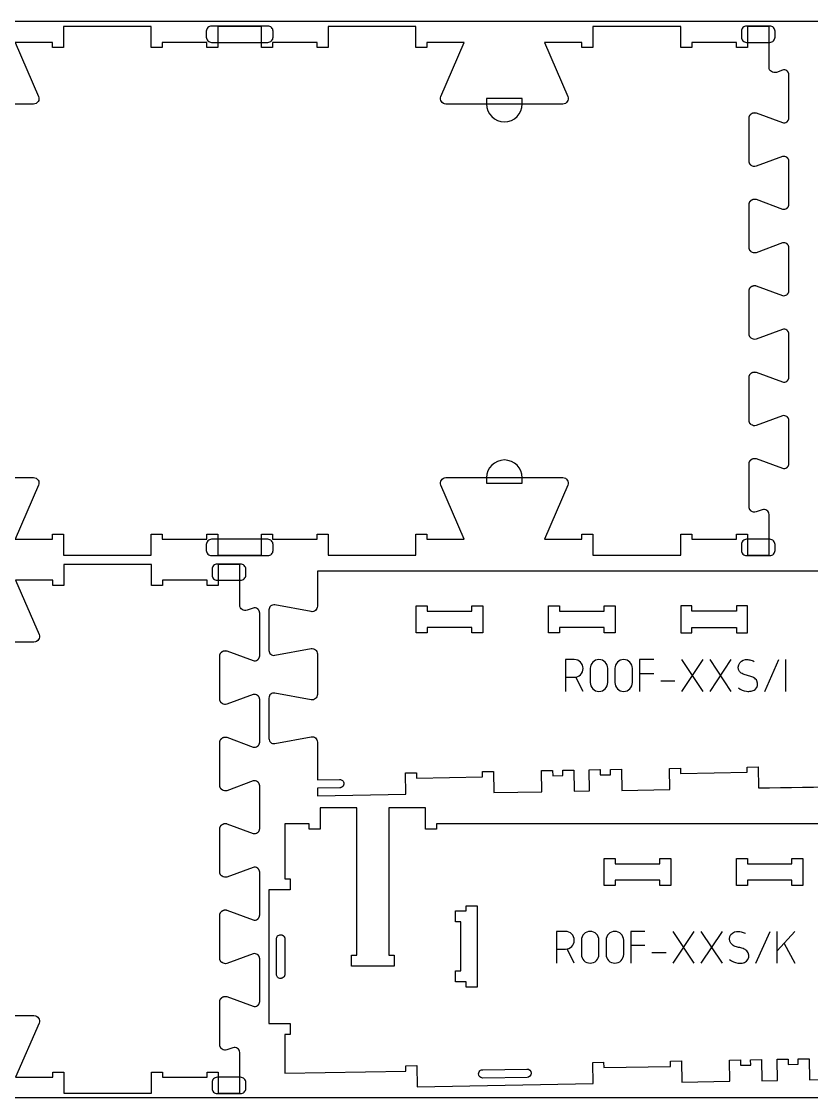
# Model space of a CAD drawing. Extents: x 0 to 12757, y 0 to 30003.
# Drawn here: x 1601 to 2496, y 10676 to 11896 of the extents above; entities that cross this region are included whole.
import ezdxf

# ---------------------------------------------------------------- set-up
doc = ezdxf.new("R2010")
doc.units = 0
for name, color, linetype in [('0_SHEET_SPRUCEPLY_2440X122', 1, 'CONTINUOUS'), ('1_ANYTOOL_1MMDEEP_LABELS_S', 2, 'CONTINUOUS'), ('3_ANYTOOL_CUTTHROUGH_INSID', 4, 'CONTINUOUS'), ('4_ANYTOOL_CUTTHROUGH_OUTSI', 5, 'CONTINUOUS'), ('5_ANYTOOL_HALF_MILL_9MM_IN', 70, 'CONTINUOUS')]:
    doc.layers.add(name, color=color, linetype=linetype)

msp = doc.modelspace()

# ---------------------------------------------------------------- linework, layer by layer
at = {"layer": '0_SHEET_SPRUCEPLY_2440X122'}
msp.add_lwpolyline([(371.7, 11895.6), (371.7, 10675.6), (2811.7, 10675.6), (2811.7, 11895.6)], close=True, dxfattribs=at)
at = {"layer": '1_ANYTOOL_1MMDEEP_LABELS_S', "color": 2}
for points in [[(2217.4, 11152.1), (2227.4, 11152.1, 1), (2227.4, 11172.1), (2217.4, 11172.1), (2217.4, 11136.1)], [(2413.4, 11140.1, 0.136555), (2422.7, 11136.2, 0.071716), (2427.8, 11136.3, 0.133522), (2432.5, 11138.4, 0.344001), (2434.5, 11147.9, 0.153745), (2431, 11151.6, 0.071568), (2426.3, 11153.4, -0.00912), (2421.2, 11154.7, -0.090615), (2416.6, 11156.9, -0.340346), (2413.8, 11166.2, -0.284273), (2421.5, 11172.1, -0.092596), (2426.5, 11171.7, -0.017533), (2431.4, 11170.1)], [(2207.4, 10843.9), (2217.4, 10843.9, 1), (2217.4, 10863.9), (2207.4, 10863.9), (2207.4, 10827.9)], [(2403.4, 10831.9, 0.136555), (2412.7, 10828, 0.071716), (2417.8, 10828.1, 0.133522), (2422.5, 10830.2, 0.344001), (2424.5, 10839.6, 0.153745), (2421, 10843.3, 0.071568), (2416.3, 10845.2, -0.00912), (2411.2, 10846.5, -0.090615), (2406.6, 10848.6, -0.340346), (2403.8, 10858, -0.284273), (2411.5, 10863.9, -0.092596), (2416.5, 10863.4, -0.017533), (2421.4, 10861.9)]]:
    msp.add_lwpolyline(points, format="xyb", dxfattribs=at)
for points in [[(2245.4, 11146.1, 1), (2265.4, 11146.1), (2265.4, 11162.1, 1), (2245.4, 11162.1)], [(2273.4, 11146.1, 1), (2293.4, 11146.1), (2293.4, 11162.1, 1), (2273.4, 11162.1)], [(2235.4, 10837.9, 1), (2255.4, 10837.9), (2255.4, 10853.9, 1), (2235.4, 10853.9)], [(2263.4, 10837.9, 1), (2283.4, 10837.9), (2283.4, 10853.9, 1), (2263.4, 10853.9)]]:
    msp.add_lwpolyline(points, format="xyb", close=True, dxfattribs=at)
for points in [[(2317.4, 11172.1), (2301.4, 11172.1), (2301.4, 11136.1)], [(2349.4, 11136.1), (2373.4, 11172.1)], [(2373.4, 11136.1), (2349.4, 11172.1)], [(2381.4, 11136.1), (2405.4, 11172.1)], [(2405.4, 11136.1), (2381.4, 11172.1)], [(2443.4, 11136.1), (2459.4, 11172.1)], [(2467.4, 11136.1), (2467.4, 11172.1)], [(2237.4, 11136.1), (2229.3, 11152.3)], [(2317.4, 11156.1), (2301.4, 11156.1)], [(2325.4, 11148.1), (2341.4, 11148.1)], [(2307.4, 10863.9), (2291.4, 10863.9), (2291.4, 10827.9)], [(2339.4, 10827.9), (2363.4, 10863.9)], [(2363.4, 10827.9), (2339.4, 10863.9)], [(2371.4, 10827.9), (2395.4, 10863.9)], [(2395.4, 10827.9), (2371.4, 10863.9)], [(2433.4, 10827.9), (2449.4, 10863.9)], [(2477.4, 10863.9), (2457.4, 10841.9)], [(2457.4, 10827.9), (2457.4, 10863.9)], [(2307.4, 10847.9), (2291.4, 10847.9)], [(2465.2, 10850.4), (2477.4, 10827.9)], [(2227.4, 10827.9), (2219.3, 10844)], [(2315.4, 10839.9), (2331.4, 10839.9)]]:
    msp.add_lwpolyline(points, dxfattribs=at)
at = {"layer": '3_ANYTOOL_CUTTHROUGH_INSID', "color": 4}
for points in [[(2085.9, 11208.4), (2060.7, 11208.4), (2060.7, 11202.4), (2048.2, 11202.4), (2048.2, 11232.9), (2060.7, 11232.9), (2060.7, 11226.9), (2111.2, 11226.9), (2111.2, 11232.9), (2123.7, 11232.9), (2123.7, 11202.4), (2111.2, 11202.4), (2111.2, 11208.4)], [(2210.7, 11208.4), (2210.7, 11202.4), (2198.2, 11202.4), (2198.2, 11232.9), (2210.7, 11232.9), (2210.7, 11226.9), (2261.2, 11226.9), (2261.2, 11232.9), (2273.7, 11232.9), (2273.7, 11202.4), (2261.2, 11202.4), (2261.2, 11208.4)], [(2411.2, 11208.4), (2411.2, 11202.4), (2423.7, 11202.4), (2423.7, 11232.9), (2411.2, 11232.9), (2411.2, 11226.9), (2360.7, 11226.9), (2360.7, 11232.9), (2348.2, 11232.9), (2348.2, 11202.4), (2360.7, 11202.4), (2360.7, 11208.4)], [(2324.2, 10940.5), (2324.2, 10946.5), (2336.7, 10946.5), (2336.7, 10916), (2324.2, 10916), (2324.2, 10922), (2273.7, 10922), (2273.7, 10916), (2261.2, 10916), (2261.2, 10946.5), (2273.7, 10946.5), (2273.7, 10940.5)], [(2423.7, 10922), (2423.7, 10916), (2411.2, 10916), (2411.2, 10946.5), (2423.7, 10946.5), (2423.7, 10940.5), (2474.2, 10940.5), (2474.2, 10946.5), (2486.7, 10946.5), (2486.7, 10916), (2474.2, 10916), (2474.2, 10922)], [(2104.7, 10800.6), (2104.7, 10806.6), (2092.7, 10806.6), (2092.7, 10819.1), (2098.7, 10819.1), (2098.7, 10874.6), (2092.7, 10874.6), (2092.7, 10887.1), (2104.7, 10887.1), (2104.7, 10893.1), (2117.2, 10893.1), (2117.2, 10800.6)]]:
    msp.add_lwpolyline(points, close=True, dxfattribs=at)
for points in [[(1889.7, 10815.4), (1889.7, 10855.4, -0.414214), (1894.4, 10860.1), (1894.5, 10860.1), (1894.6, 10860.1), (1894.8, 10860.1), (1894.9, 10860.1), (1895, 10860.1), (1895.1, 10860.1), (1895.2, 10860.1), (1895.3, 10860.1), (1895.4, 10860), (1895.5, 10860), (1895.6, 10860), (1895.7, 10860), (1895.9, 10859.9), (1896, 10859.9), (1896.1, 10859.9), (1896.2, 10859.8), (1896.3, 10859.8), (1896.4, 10859.7), (1896.5, 10859.7), (1896.6, 10859.6), (1896.7, 10859.6), (1896.8, 10859.5), (1896.9, 10859.4), (1897, 10859.4), (1897.1, 10859.3), (1897.2, 10859.2), (1897.3, 10859.2), (1897.4, 10859.1), (1897.5, 10859), (1897.6, 10858.9), (1897.7, 10858.8), (1897.8, 10858.8), (1897.9, 10858.7), (1898, 10858.6), (1898, 10858.5), (1898.1, 10858.4), (1898.2, 10858.3), (1898.3, 10858.2), (1898.3, 10858.1), (1898.4, 10858), (1898.5, 10857.9), (1898.5, 10857.8), (1898.6, 10857.7), (1898.7, 10857.6), (1898.7, 10857.5), (1898.8, 10857.4), (1898.8, 10857.3), (1898.8, 10857.1), (1898.9, 10857), (1898.9, 10856.9), (1899, 10856.8), (1899, 10856.7), (1899, 10856.6), (1899.1, 10856.5), (1899.1, 10856.4), (1899.1, 10856.3), (1899.1, 10856.1), (1899.1, 10856), (1899.2, 10855.9), (1899.2, 10855.8), (1899.2, 10855.7), (1899.2, 10855.6), (1899.2, 10855.5), (1899.2, 10855.4), (1899.2, 10815.4), (1899.2, 10815.3), (1899.2, 10815.2), (1899.2, 10815.1), (1899.2, 10815), (1899.2, 10814.9), (1899.1, 10814.7), (1899.1, 10814.6), (1899.1, 10814.5), (1899.1, 10814.4), (1899.1, 10814.3), (1899, 10814.2), (1899, 10814.1), (1899, 10814), (1898.9, 10813.9), (1898.9, 10813.8), (1898.9, 10813.6), (1898.8, 10813.5), (1898.8, 10813.4), (1898.7, 10813.3), (1898.7, 10813.2), (1898.6, 10813.1), (1898.5, 10813), (1898.5, 10812.9), (1898.4, 10812.8), (1898.3, 10812.7), (1898.3, 10812.6), (1898.2, 10812.5), (1898.1, 10812.4), (1898, 10812.3), (1898, 10812.2), (1897.9, 10812.1), (1897.8, 10812), (1897.7, 10811.9), (1897.6, 10811.9), (1897.5, 10811.8), (1897.4, 10811.7), (1897.3, 10811.6), (1897.2, 10811.6), (1897.1, 10811.5), (1897, 10811.4), (1896.9, 10811.4), (1896.8, 10811.3), (1896.7, 10811.2), (1896.6, 10811.2), (1896.5, 10811.1), (1896.4, 10811.1), (1896.3, 10811), (1896.2, 10811), (1896.1, 10810.9), (1896, 10810.9), (1895.9, 10810.9), (1895.7, 10810.8), (1895.6, 10810.8), (1895.5, 10810.8), (1895.4, 10810.7), (1895.3, 10810.7), (1895.2, 10810.7), (1895.1, 10810.7), (1895, 10810.7), (1894.9, 10810.7), (1894.8, 10810.7), (1894.6, 10810.6), (1894.5, 10810.6), (1894.4, 10810.6, -0.414214)], [(2173.6, 10707.9, -1), (2173.8, 10698.4), (2123.8, 10697.6, -1), (2123.6, 10707.1)]]:
    msp.add_lwpolyline(points, format="xyb", close=True, dxfattribs=at)
at = {"layer": '4_ANYTOOL_CUTTHROUGH_OUTSI', "color": 5}
for points in [[(1481.8, 11378.5), (1614.2, 11378.5, -0.539734), (1620, 11369.8), (1593.4, 11308.5), (1635.8, 11308.5), (1635.8, 11314.5), (1648.3, 11314.5), (1648.3, 11290.5), (1698.3, 11290.5), (1747.8, 11290.5), (1747.8, 11314.5), (1760.3, 11314.5), (1760.3, 11308.5), (1810.8, 11308.5), (1810.8, 11314.5), (1823.3, 11314.5), (1823.3, 11290.5), (1872.8, 11290.5), (1872.8, 11314.5), (1885.3, 11314.5), (1885.3, 11308.5), (1935.8, 11308.5), (1935.8, 11314.5), (1948.3, 11314.5), (1948.3, 11290.5), (1998.4, 11290.5), (2047.9, 11290.5), (2047.9, 11314.5), (2060.4, 11314.5), (2060.4, 11308.5), (2102.7, 11308.5), (2076.2, 11369.8), (2076.2, 11369.8, -0.539734), (2081.9, 11378.5), (2214.3, 11378.5, -0.539734), (2220, 11369.8), (2193.5, 11308.5), (2235.9, 11308.5), (2235.9, 11314.5), (2248.4, 11314.5), (2248.4, 11290.5), (2298.4, 11290.5), (2348.2, 11290.5), (2348.2, 11314.5), (2360.7, 11314.5), (2360.7, 11308.5), (2411.2, 11308.5), (2411.2, 11314.5), (2423.7, 11314.5), (2423.7, 11290.5), (2448.2, 11290.5), (2448.2, 11336.6), (2448.2, 11336.6, 0.522087), (2440.4, 11342), (2433.6, 11339.5), (2433.6, 11339.5), (2433.6, 11339.5, -0.237079), (2428.1, 11340.5), (2427.9, 11340.6), (2427.8, 11340.7), (2427.7, 11340.8), (2427.5, 11340.9), (2427.4, 11341.1), (2427.3, 11341.2), (2427.1, 11341.3), (2427, 11341.5), (2426.9, 11341.6), (2426.8, 11341.7), (2426.7, 11341.9), (2426.6, 11342), (2426.5, 11342.2), (2426.4, 11342.4), (2426.3, 11342.5), (2426.2, 11342.7), (2426.1, 11342.9), (2426.1, 11343), (2426, 11343.2), (2425.9, 11343.4), (2425.9, 11343.5), (2425.8, 11343.7), (2425.8, 11343.9), (2425.7, 11344.1), (2425.7, 11344.3), (2425.6, 11344.4), (2425.6, 11344.6), (2425.6, 11344.8), (2425.6, 11345), (2425.6, 11345.1), (2425.5, 11345.3), (2425.5, 11345.5), (2425.5, 11394), (2425.5, 11394.2), (2425.6, 11394.4), (2425.6, 11394.5), (2425.6, 11394.7), (2425.6, 11394.9), (2425.6, 11395.1), (2425.7, 11395.2), (2425.7, 11395.4), (2425.8, 11395.6), (2425.8, 11395.8), (2425.9, 11396), (2425.9, 11396.1), (2426, 11396.3), (2426.1, 11396.5), (2426.1, 11396.6), (2426.2, 11396.8), (2426.3, 11397), (2426.4, 11397.1), (2426.5, 11397.3), (2426.6, 11397.4), (2426.7, 11397.6), (2426.8, 11397.7), (2426.9, 11397.9), (2427, 11398), (2427.1, 11398.2), (2427.3, 11398.3), (2427.4, 11398.4), (2427.5, 11398.6), (2427.7, 11398.7), (2427.8, 11398.8), (2427.9, 11398.9), (2428.1, 11399), (2428.2, 11399.1), (2428.4, 11399.2), (2428.5, 11399.3), (2428.7, 11399.4), (2428.8, 11399.5), (2429, 11399.6), (2429.1, 11399.7), (2429.3, 11399.7), (2429.5, 11399.8), (2429.6, 11399.9), (2429.8, 11399.9), (2430, 11400), (2430.2, 11400), (2430.4, 11400.1), (2430.5, 11400.1), (2430.7, 11400.2), (2430.9, 11400.2), (2431.1, 11400.2), (2431.3, 11400.2), (2431.5, 11400.2), (2431.6, 11400.2), (2431.8, 11400.3), (2432, 11400.2), (2432.2, 11400.2), (2432.4, 11400.2), (2432.5, 11400.2), (2432.7, 11400.2), (2432.9, 11400.2), (2433.1, 11400.1), (2433.3, 11400.1), (2433.4, 11400), (2433.6, 11400), (2433.6, 11400), (2433.6, 11400), (2463.4, 11389), (2463.4, 11389, 0.236725), (2468.5, 11389.9), (2468.6, 11390), (2468.7, 11390.1), (2468.8, 11390.2), (2469, 11390.3), (2469.1, 11390.4), (2469.2, 11390.5), (2469.3, 11390.7), (2469.4, 11390.8), (2469.5, 11390.9), (2469.6, 11391), (2469.7, 11391.2), (2469.8, 11391.3), (2469.9, 11391.5), (2470, 11391.6), (2470.1, 11391.8), (2470.2, 11391.9), (2470.2, 11392.1), (2470.3, 11392.2), (2470.4, 11392.4), (2470.4, 11392.5), (2470.5, 11392.7), (2470.5, 11392.9), (2470.6, 11393), (2470.6, 11393.2), (2470.7, 11393.4), (2470.7, 11393.5), (2470.7, 11393.7), (2470.7, 11393.8), (2470.8, 11394), (2470.8, 11394.2), (2470.8, 11394.3), (2470.8, 11394.5), (2470.8, 11443), (2470.8, 11443.2), (2470.8, 11443.3), (2470.8, 11443.5), (2470.7, 11443.7), (2470.7, 11443.8), (2470.7, 11444), (2470.7, 11444.1), (2470.6, 11444.3), (2470.6, 11444.5), (2470.5, 11444.6), (2470.5, 11444.8), (2470.4, 11445), (2470.4, 11445.1), (2470.3, 11445.3), (2470.2, 11445.4), (2470.2, 11445.6), (2470.1, 11445.7), (2470, 11445.9), (2469.9, 11446), (2469.8, 11446.2), (2469.7, 11446.3), (2469.6, 11446.4), (2469.5, 11446.6), (2469.4, 11446.7), (2469.3, 11446.8), (2469.2, 11447), (2469.1, 11447.1), (2469, 11447.2), (2468.8, 11447.3), (2468.7, 11447.4), (2468.6, 11447.5), (2468.5, 11447.6, 0.236725), (2463.4, 11448.5), (2433.6, 11437.5), (2433.6, 11437.5), (2433.6, 11437.5, -0.237079), (2428.1, 11438.5), (2427.9, 11438.6), (2427.8, 11438.7), (2427.7, 11438.8), (2427.5, 11438.9), (2427.4, 11439.1), (2427.3, 11439.2), (2427.1, 11439.3), (2427, 11439.5), (2426.9, 11439.6), (2426.8, 11439.7), (2426.7, 11439.9), (2426.6, 11440), (2426.5, 11440.2), (2426.4, 11440.4), (2426.3, 11440.5), (2426.2, 11440.7), (2426.1, 11440.9), (2426.1, 11441), (2426, 11441.2), (2425.9, 11441.4), (2425.9, 11441.5), (2425.8, 11441.7), (2425.8, 11441.9), (2425.7, 11442.1), (2425.7, 11442.3), (2425.6, 11442.4), (2425.6, 11442.6), (2425.6, 11442.8), (2425.6, 11443), (2425.6, 11443.1), (2425.5, 11443.3), (2425.5, 11443.5), (2425.5, 11492), (2425.5, 11492.2), (2425.6, 11492.4), (2425.6, 11492.5), (2425.6, 11492.7), (2425.6, 11492.9), (2425.6, 11493.1), (2425.7, 11493.2), (2425.7, 11493.4), (2425.8, 11493.6), (2425.8, 11493.8), (2425.9, 11494), (2425.9, 11494.1), (2426, 11494.3), (2426.1, 11494.5), (2426.1, 11494.6), (2426.2, 11494.8), (2426.3, 11495), (2426.4, 11495.1), (2426.5, 11495.3), (2426.6, 11495.4), (2426.7, 11495.6), (2426.8, 11495.7), (2426.9, 11495.9), (2427, 11496), (2427.1, 11496.2), (2427.3, 11496.3), (2427.4, 11496.4), (2427.5, 11496.6), (2427.7, 11496.7), (2427.8, 11496.8), (2427.9, 11496.9), (2428.1, 11497), (2428.2, 11497.1), (2428.4, 11497.2), (2428.5, 11497.3), (2428.7, 11497.4), (2428.8, 11497.5), (2429, 11497.6), (2429.1, 11497.7), (2429.3, 11497.7), (2429.5, 11497.8), (2429.6, 11497.9), (2429.8, 11497.9), (2430, 11498), (2430.2, 11498), (2430.4, 11498.1), (2430.5, 11498.1), (2430.7, 11498.2), (2430.9, 11498.2), (2431.1, 11498.2), (2431.3, 11498.2), (2431.5, 11498.2), (2431.6, 11498.2), (2431.8, 11498.3), (2432, 11498.2), (2432.2, 11498.2), (2432.4, 11498.2), (2432.5, 11498.2), (2432.7, 11498.2), (2432.9, 11498.2), (2433.1, 11498.1), (2433.3, 11498.1), (2433.4, 11498), (2433.6, 11498), (2433.6, 11498), (2463.4, 11487), (2463.4, 11487, 0.236725), (2468.5, 11487.9), (2468.6, 11488), (2468.7, 11488.1), (2468.8, 11488.2), (2469, 11488.3), (2469.1, 11488.4), (2469.2, 11488.5), (2469.3, 11488.7), (2469.4, 11488.8), (2469.5, 11488.9), (2469.6, 11489), (2469.7, 11489.2), (2469.8, 11489.3), (2469.9, 11489.5), (2470, 11489.6), (2470.1, 11489.8), (2470.2, 11489.9), (2470.2, 11490.1), (2470.3, 11490.2), (2470.4, 11490.4), (2470.4, 11490.5), (2470.5, 11490.7), (2470.5, 11490.9), (2470.6, 11491), (2470.6, 11491.2), (2470.7, 11491.4), (2470.7, 11491.5), (2470.7, 11491.7), (2470.7, 11491.8), (2470.8, 11492), (2470.8, 11492.2), (2470.8, 11492.3), (2470.8, 11492.5), (2470.8, 11541), (2470.8, 11541.2), (2470.8, 11541.3), (2470.8, 11541.5), (2470.7, 11541.7), (2470.7, 11541.8), (2470.7, 11542), (2470.7, 11542.1), (2470.6, 11542.3), (2470.6, 11542.5), (2470.5, 11542.6), (2470.5, 11542.8), (2470.4, 11543), (2470.4, 11543.1), (2470.3, 11543.3), (2470.2, 11543.4), (2470.2, 11543.6), (2470.1, 11543.7), (2470, 11543.9), (2469.9, 11544), (2469.8, 11544.2), (2469.7, 11544.3), (2469.6, 11544.4), (2469.5, 11544.6), (2469.4, 11544.7), (2469.3, 11544.8), (2469.2, 11545), (2469.1, 11545.1), (2469, 11545.2), (2468.8, 11545.3), (2468.7, 11545.4), (2468.6, 11545.5), (2468.5, 11545.6, 0.236725), (2463.4, 11546.5), (2433.6, 11535.5), (2433.6, 11535.5), (2433.6, 11535.5, -0.237079), (2428.1, 11536.5), (2427.9, 11536.6), (2427.8, 11536.7), (2427.7, 11536.8), (2427.5, 11536.9), (2427.4, 11537.1), (2427.3, 11537.2), (2427.1, 11537.3), (2427, 11537.5), (2426.9, 11537.6), (2426.8, 11537.7), (2426.7, 11537.9), (2426.6, 11538), (2426.5, 11538.2), (2426.4, 11538.4), (2426.3, 11538.5), (2426.2, 11538.7), (2426.1, 11538.9), (2426.1, 11539), (2426, 11539.2), (2425.9, 11539.4), (2425.9, 11539.5), (2425.8, 11539.7), (2425.8, 11539.9), (2425.7, 11540.1), (2425.7, 11540.3), (2425.6, 11540.4), (2425.6, 11540.6), (2425.6, 11540.8), (2425.6, 11541), (2425.6, 11541.1), (2425.5, 11541.3), (2425.5, 11541.5), (2425.5, 11590), (2425.5, 11590.2), (2425.6, 11590.4), (2425.6, 11590.5), (2425.6, 11590.7), (2425.6, 11590.9), (2425.6, 11591.1), (2425.7, 11591.2), (2425.7, 11591.4), (2425.8, 11591.6), (2425.8, 11591.8), (2425.9, 11592), (2425.9, 11592.1), (2426, 11592.3), (2426.1, 11592.5), (2426.1, 11592.6), (2426.2, 11592.8), (2426.3, 11593), (2426.4, 11593.1), (2426.5, 11593.3), (2426.6, 11593.4), (2426.7, 11593.6), (2426.8, 11593.7), (2426.9, 11593.9), (2427, 11594), (2427.1, 11594.2), (2427.3, 11594.3), (2427.4, 11594.4), (2427.5, 11594.6), (2427.7, 11594.7), (2427.8, 11594.8), (2427.9, 11594.9), (2428.1, 11595), (2428.2, 11595.1), (2428.4, 11595.2), (2428.5, 11595.3), (2428.7, 11595.4), (2428.8, 11595.5), (2429, 11595.6), (2429.1, 11595.7), (2429.3, 11595.7), (2429.5, 11595.8), (2429.6, 11595.9), (2429.8, 11595.9), (2430, 11596), (2430.2, 11596), (2430.4, 11596.1), (2430.5, 11596.1), (2430.7, 11596.2), (2430.9, 11596.2), (2431.1, 11596.2), (2431.3, 11596.2), (2431.5, 11596.2), (2431.6, 11596.2), (2431.8, 11596.3), (2432, 11596.2), (2432.2, 11596.2), (2432.4, 11596.2), (2432.5, 11596.2), (2432.7, 11596.2), (2432.9, 11596.2), (2433.1, 11596.1), (2433.3, 11596.1), (2433.4, 11596), (2433.6, 11596), (2433.6, 11596), (2463.4, 11585), (2463.4, 11585, 0.236725), (2468.5, 11585.9), (2468.6, 11586), (2468.7, 11586.1), (2468.8, 11586.2), (2469, 11586.3), (2469.1, 11586.4), (2469.2, 11586.5), (2469.3, 11586.7), (2469.4, 11586.8), (2469.5, 11586.9), (2469.6, 11587), (2469.7, 11587.2), (2469.8, 11587.3), (2469.9, 11587.5), (2470, 11587.6), (2470.1, 11587.8), (2470.2, 11587.9), (2470.2, 11588.1), (2470.3, 11588.2), (2470.4, 11588.4), (2470.4, 11588.5), (2470.5, 11588.7), (2470.5, 11588.9), (2470.6, 11589), (2470.6, 11589.2), (2470.7, 11589.4), (2470.7, 11589.5), (2470.7, 11589.7), (2470.7, 11589.8), (2470.8, 11590), (2470.8, 11590.2), (2470.8, 11590.3), (2470.8, 11590.5), (2470.8, 11639), (2470.8, 11639.2), (2470.8, 11639.3), (2470.8, 11639.5), (2470.7, 11639.7), (2470.7, 11639.8), (2470.7, 11640), (2470.7, 11640.1), (2470.6, 11640.3), (2470.6, 11640.5), (2470.5, 11640.6), (2470.5, 11640.8), (2470.4, 11641), (2470.4, 11641.1), (2470.3, 11641.3), (2470.2, 11641.4), (2470.2, 11641.6), (2470.1, 11641.7), (2470, 11641.9), (2469.9, 11642), (2469.8, 11642.2), (2469.7, 11642.3), (2469.6, 11642.4), (2469.5, 11642.6), (2469.4, 11642.7), (2469.3, 11642.8), (2469.2, 11643), (2469.1, 11643.1), (2469, 11643.2), (2468.8, 11643.3), (2468.7, 11643.4), (2468.6, 11643.5), (2468.5, 11643.6, 0.236725), (2463.4, 11644.5), (2433.6, 11633.5), (2433.6, 11633.5), (2433.6, 11633.5, -0.237079), (2428.1, 11634.5), (2427.9, 11634.6), (2427.8, 11634.7), (2427.7, 11634.8), (2427.5, 11634.9), (2427.4, 11635.1), (2427.3, 11635.2), (2427.1, 11635.3), (2427, 11635.5), (2426.9, 11635.6), (2426.8, 11635.7), (2426.7, 11635.9), (2426.6, 11636), (2426.5, 11636.2), (2426.4, 11636.4), (2426.3, 11636.5), (2426.2, 11636.7), (2426.1, 11636.9), (2426.1, 11637), (2426, 11637.2), (2425.9, 11637.4), (2425.9, 11637.5), (2425.8, 11637.7), (2425.8, 11637.9), (2425.7, 11638.1), (2425.7, 11638.3), (2425.6, 11638.4), (2425.6, 11638.6), (2425.6, 11638.8), (2425.6, 11639), (2425.6, 11639.1), (2425.5, 11639.3), (2425.5, 11639.5), (2425.5, 11688), (2425.5, 11688.2), (2425.6, 11688.4), (2425.6, 11688.5), (2425.6, 11688.7), (2425.6, 11688.9), (2425.6, 11689.1), (2425.7, 11689.2), (2425.7, 11689.4), (2425.8, 11689.6), (2425.8, 11689.8), (2425.9, 11690), (2425.9, 11690.1), (2426, 11690.3), (2426.1, 11690.5), (2426.1, 11690.6), (2426.2, 11690.8), (2426.3, 11691), (2426.4, 11691.1), (2426.5, 11691.3), (2426.6, 11691.4), (2426.7, 11691.6), (2426.8, 11691.7), (2426.9, 11691.9), (2427, 11692), (2427.1, 11692.2), (2427.3, 11692.3), (2427.4, 11692.4), (2427.5, 11692.6), (2427.7, 11692.7), (2427.8, 11692.8), (2427.9, 11692.9), (2428.1, 11693), (2428.2, 11693.1), (2428.4, 11693.2), (2428.5, 11693.3), (2428.7, 11693.4), (2428.8, 11693.5), (2429, 11693.6), (2429.1, 11693.7), (2429.3, 11693.7), (2429.5, 11693.8), (2429.6, 11693.9), (2429.8, 11693.9), (2430, 11694), (2430.2, 11694), (2430.4, 11694.1), (2430.5, 11694.1), (2430.7, 11694.2), (2430.9, 11694.2), (2431.1, 11694.2), (2431.3, 11694.2), (2431.5, 11694.2), (2431.6, 11694.2), (2431.8, 11694.3), (2432, 11694.2), (2432.2, 11694.2), (2432.4, 11694.2), (2432.5, 11694.2), (2432.7, 11694.2), (2432.9, 11694.2), (2433.1, 11694.1), (2433.3, 11694.1), (2433.4, 11694), (2433.6, 11694), (2433.6, 11694), (2433.6, 11694), (2463.4, 11683), (2463.4, 11683, 0.236725), (2468.5, 11683.9), (2468.6, 11684), (2468.7, 11684.1), (2468.8, 11684.2), (2469, 11684.3), (2469.1, 11684.4), (2469.2, 11684.5), (2469.3, 11684.7), (2469.4, 11684.8), (2469.5, 11684.9), (2469.6, 11685), (2469.7, 11685.2), (2469.8, 11685.3), (2469.9, 11685.5), (2470, 11685.6), (2470.1, 11685.8), (2470.2, 11685.9), (2470.2, 11686.1), (2470.3, 11686.2), (2470.4, 11686.4), (2470.4, 11686.5), (2470.5, 11686.7), (2470.5, 11686.9), (2470.6, 11687), (2470.6, 11687.2), (2470.7, 11687.4), (2470.7, 11687.5), (2470.7, 11687.7), (2470.7, 11687.8), (2470.8, 11688), (2470.8, 11688.2), (2470.8, 11688.3), (2470.8, 11688.5), (2470.8, 11737), (2470.8, 11737.2), (2470.8, 11737.3), (2470.8, 11737.5), (2470.7, 11737.7), (2470.7, 11737.8), (2470.7, 11738), (2470.7, 11738.1), (2470.6, 11738.3), (2470.6, 11738.5), (2470.5, 11738.6), (2470.5, 11738.8), (2470.4, 11739), (2470.4, 11739.1), (2470.3, 11739.3), (2470.2, 11739.4), (2470.2, 11739.6), (2470.1, 11739.7), (2470, 11739.9), (2469.9, 11740), (2469.8, 11740.2), (2469.7, 11740.3), (2469.6, 11740.4), (2469.5, 11740.6), (2469.4, 11740.7), (2469.3, 11740.8), (2469.2, 11741), (2469.1, 11741.1), (2469, 11741.2), (2468.8, 11741.3), (2468.7, 11741.4), (2468.6, 11741.5), (2468.5, 11741.6, 0.236725), (2463.4, 11742.5), (2433.6, 11731.5), (2433.6, 11731.5), (2433.6, 11731.5, -0.237079), (2428.1, 11732.5), (2427.9, 11732.6), (2427.8, 11732.7), (2427.7, 11732.8), (2427.5, 11732.9), (2427.4, 11733.1), (2427.3, 11733.2), (2427.1, 11733.3), (2427, 11733.5), (2426.9, 11733.6), (2426.8, 11733.7), (2426.7, 11733.9), (2426.6, 11734), (2426.5, 11734.2), (2426.4, 11734.4), (2426.3, 11734.5), (2426.2, 11734.7), (2426.1, 11734.9), (2426.1, 11735), (2426, 11735.2), (2425.9, 11735.4), (2425.9, 11735.5), (2425.8, 11735.7), (2425.8, 11735.9), (2425.7, 11736.1), (2425.7, 11736.3), (2425.6, 11736.4), (2425.6, 11736.6), (2425.6, 11736.8), (2425.6, 11737), (2425.6, 11737.1), (2425.5, 11737.3), (2425.5, 11737.5), (2425.5, 11786), (2425.5, 11786.2), (2425.6, 11786.4), (2425.6, 11786.5), (2425.6, 11786.7), (2425.6, 11786.9), (2425.6, 11787.1), (2425.7, 11787.2), (2425.7, 11787.4), (2425.8, 11787.6), (2425.8, 11787.8), (2425.9, 11788), (2425.9, 11788.1), (2426, 11788.3), (2426.1, 11788.5), (2426.1, 11788.6), (2426.2, 11788.8), (2426.3, 11789), (2426.4, 11789.1), (2426.5, 11789.3), (2426.6, 11789.4), (2426.7, 11789.6), (2426.8, 11789.7), (2426.9, 11789.9), (2427, 11790), (2427.1, 11790.2), (2427.3, 11790.3), (2427.4, 11790.4), (2427.5, 11790.6), (2427.7, 11790.7), (2427.8, 11790.8), (2427.9, 11790.9), (2428.1, 11791), (2428.2, 11791.1), (2428.4, 11791.2), (2428.5, 11791.3), (2428.7, 11791.4), (2428.8, 11791.5), (2429, 11791.6), (2429.1, 11791.7), (2429.3, 11791.7), (2429.5, 11791.8), (2429.6, 11791.9), (2429.8, 11791.9), (2430, 11792), (2430.2, 11792), (2430.4, 11792.1), (2430.5, 11792.1), (2430.7, 11792.2), (2430.9, 11792.2), (2431.1, 11792.2), (2431.3, 11792.2), (2431.5, 11792.2), (2431.6, 11792.2), (2431.8, 11792.3), (2432, 11792.2), (2432.2, 11792.2), (2432.4, 11792.2), (2432.5, 11792.2), (2432.7, 11792.2), (2432.9, 11792.2), (2433.1, 11792.1), (2433.3, 11792.1), (2433.4, 11792), (2433.6, 11792), (2433.6, 11792), (2433.6, 11792), (2463.4, 11781), (2463.4, 11781, 0.236725), (2468.5, 11781.9), (2468.6, 11782), (2468.7, 11782.1), (2468.8, 11782.2), (2469, 11782.3), (2469.1, 11782.4), (2469.2, 11782.5), (2469.3, 11782.7), (2469.4, 11782.8), (2469.5, 11782.9), (2469.6, 11783), (2469.7, 11783.2), (2469.8, 11783.3), (2469.9, 11783.5), (2470, 11783.6), (2470.1, 11783.8), (2470.2, 11783.9), (2470.2, 11784.1), (2470.3, 11784.2), (2470.4, 11784.4), (2470.4, 11784.5), (2470.5, 11784.7), (2470.5, 11784.9), (2470.6, 11785), (2470.6, 11785.2), (2470.7, 11785.4), (2470.7, 11785.5), (2470.7, 11785.7), (2470.7, 11785.8), (2470.8, 11786), (2470.8, 11786.2), (2470.8, 11786.3), (2470.8, 11786.5), (2470.8, 11835), (2470.8, 11835.2), (2470.8, 11835.3), (2470.8, 11835.5), (2470.7, 11835.7), (2470.7, 11835.8), (2470.7, 11836), (2470.7, 11836.1), (2470.6, 11836.3), (2470.6, 11836.5), (2470.5, 11836.6), (2470.5, 11836.8), (2470.4, 11837), (2470.4, 11837.1), (2470.3, 11837.3), (2470.2, 11837.4), (2470.2, 11837.6), (2470.1, 11837.7), (2470, 11837.9), (2469.9, 11838), (2469.8, 11838.2), (2469.7, 11838.3), (2469.6, 11838.4), (2469.5, 11838.6), (2469.4, 11838.7), (2469.3, 11838.8), (2469.2, 11839), (2469.1, 11839.1), (2469, 11839.2), (2468.8, 11839.3), (2468.7, 11839.4), (2468.6, 11839.5), (2468.5, 11839.6, 0.236725), (2463.4, 11840.5), (2456.6, 11838, -0.522088), (2448.2, 11843.9), (2448.2, 11890), (2423.7, 11890), (2423.7, 11866), (2411.2, 11866), (2411.2, 11872), (2360.7, 11872), (2360.7, 11866), (2348.2, 11866), (2348.2, 11890), (2298.4, 11890), (2248.4, 11890), (2248.4, 11866), (2235.9, 11866), (2235.9, 11872), (2193.5, 11872), (2220, 11810.7), (2220, 11810.7, -0.539734), (2214.3, 11802), (2081.9, 11802, -0.539734), (2076.2, 11810.7), (2102.7, 11872), (2060.4, 11872), (2060.4, 11866), (2047.9, 11866), (2047.9, 11890), (1998.4, 11890), (1948.3, 11890), (1948.3, 11866), (1935.8, 11866), (1935.8, 11872), (1885.3, 11872), (1885.3, 11866), (1872.8, 11866), (1872.8, 11890), (1823.3, 11890), (1823.3, 11866), (1810.8, 11866), (1810.8, 11872), (1760.3, 11872), (1760.3, 11866), (1747.8, 11866), (1747.8, 11890), (1698.3, 11890), (1648.3, 11890), (1648.3, 11866), (1635.8, 11866), (1635.8, 11872), (1593.4, 11872), (1620, 11810.7), (1620, 11810.7, -0.539734), (1614.2, 11802), (1481.8, 11802, -0.539734)], [(1482.4, 10768.5), (1614.8, 10768.5, -0.539734), (1620.5, 10759.8), (1594, 10698.5), (1636.3, 10698.5), (1636.3, 10704.5), (1648.8, 10704.5), (1648.8, 10680.5), (1698.3, 10680.5), (1748.1, 10680.5), (1748.1, 10704.5), (1760.6, 10704.5), (1760.6, 10698.5), (1811.1, 10698.5), (1811.1, 10704.5), (1823.6, 10704.5), (1823.6, 10680.5), (1848.1, 10680.5), (1848.1, 10726.6), (1848.1, 10726.6, 0.522087), (1840.3, 10732), (1833.5, 10729.5), (1833.5, 10729.5), (1833.5, 10729.5, -0.237079), (1828, 10730.5), (1827.8, 10730.6), (1827.7, 10730.7), (1827.6, 10730.8), (1827.4, 10730.9), (1827.3, 10731.1), (1827.2, 10731.2), (1827.1, 10731.3), (1826.9, 10731.5), (1826.8, 10731.6), (1826.7, 10731.7), (1826.6, 10731.9), (1826.5, 10732), (1826.4, 10732.2), (1826.3, 10732.4), (1826.2, 10732.5), (1826.1, 10732.7), (1826, 10732.9), (1826, 10733), (1825.9, 10733.2), (1825.8, 10733.4), (1825.8, 10733.5), (1825.7, 10733.7), (1825.7, 10733.9), (1825.6, 10734.1), (1825.6, 10734.3), (1825.6, 10734.4), (1825.5, 10734.6), (1825.5, 10734.8), (1825.5, 10735), (1825.5, 10735.1), (1825.5, 10735.3), (1825.5, 10735.5), (1825.5, 10784), (1825.5, 10784.2), (1825.5, 10784.4), (1825.5, 10784.5), (1825.5, 10784.7), (1825.5, 10784.9), (1825.6, 10785.1), (1825.6, 10785.2), (1825.6, 10785.4), (1825.7, 10785.6), (1825.7, 10785.8), (1825.8, 10786), (1825.8, 10786.1), (1825.9, 10786.3), (1826, 10786.5), (1826, 10786.6), (1826.1, 10786.8), (1826.2, 10787), (1826.3, 10787.1), (1826.4, 10787.3), (1826.5, 10787.4), (1826.6, 10787.6), (1826.7, 10787.7), (1826.8, 10787.9), (1826.9, 10788), (1827.1, 10788.2), (1827.2, 10788.3), (1827.3, 10788.4), (1827.4, 10788.6), (1827.6, 10788.7), (1827.7, 10788.8), (1827.8, 10788.9), (1828, 10789), (1828.1, 10789.1), (1828.3, 10789.2), (1828.4, 10789.3), (1828.6, 10789.4), (1828.7, 10789.5), (1828.9, 10789.6), (1829.1, 10789.7), (1829.2, 10789.7), (1829.4, 10789.8), (1829.6, 10789.9), (1829.7, 10789.9), (1829.9, 10790), (1830.1, 10790), (1830.3, 10790.1), (1830.4, 10790.1), (1830.6, 10790.2), (1830.8, 10790.2), (1831, 10790.2), (1831.2, 10790.2), (1831.4, 10790.2), (1831.5, 10790.2), (1831.7, 10790.3), (1831.9, 10790.2), (1832.1, 10790.2), (1832.3, 10790.2), (1832.5, 10790.2), (1832.6, 10790.2), (1832.8, 10790.2), (1833, 10790.1), (1833.2, 10790.1), (1833.3, 10790), (1833.5, 10790), (1833.5, 10790), (1863.3, 10779), (1863.3, 10779, 0.236725), (1868.4, 10779.9), (1868.5, 10780), (1868.6, 10780.1), (1868.7, 10780.2), (1868.9, 10780.3), (1869, 10780.4), (1869.1, 10780.5), (1869.2, 10780.7), (1869.3, 10780.8), (1869.4, 10780.9), (1869.5, 10781), (1869.6, 10781.2), (1869.7, 10781.3), (1869.8, 10781.5), (1869.9, 10781.6), (1870, 10781.8), (1870.1, 10781.9), (1870.1, 10782.1), (1870.2, 10782.2), (1870.3, 10782.4), (1870.3, 10782.5), (1870.4, 10782.7), (1870.4, 10782.9), (1870.5, 10783), (1870.5, 10783.2), (1870.6, 10783.4), (1870.6, 10783.5), (1870.6, 10783.7), (1870.6, 10783.8), (1870.7, 10784), (1870.7, 10784.2), (1870.7, 10784.3), (1870.7, 10784.5), (1870.7, 10833), (1870.7, 10833.2), (1870.7, 10833.3), (1870.7, 10833.5), (1870.6, 10833.7), (1870.6, 10833.8), (1870.6, 10834), (1870.6, 10834.1), (1870.5, 10834.3), (1870.5, 10834.5), (1870.4, 10834.6), (1870.4, 10834.8), (1870.3, 10835), (1870.3, 10835.1), (1870.2, 10835.3), (1870.1, 10835.4), (1870.1, 10835.6), (1870, 10835.7), (1869.9, 10835.9), (1869.8, 10836), (1869.7, 10836.2), (1869.6, 10836.3), (1869.5, 10836.4), (1869.4, 10836.6), (1869.3, 10836.7), (1869.2, 10836.8), (1869.1, 10837), (1869, 10837.1), (1868.9, 10837.2), (1868.7, 10837.3), (1868.6, 10837.4), (1868.5, 10837.5), (1868.4, 10837.6, 0.236725), (1863.3, 10838.5), (1833.5, 10827.5), (1833.5, 10827.5), (1833.5, 10827.5, -0.237079), (1828, 10828.5), (1827.8, 10828.6), (1827.7, 10828.7), (1827.6, 10828.8), (1827.4, 10828.9), (1827.3, 10829.1), (1827.2, 10829.2), (1827.1, 10829.3), (1826.9, 10829.5), (1826.8, 10829.6), (1826.7, 10829.7), (1826.6, 10829.9), (1826.5, 10830), (1826.4, 10830.2), (1826.3, 10830.4), (1826.2, 10830.5), (1826.1, 10830.7), (1826, 10830.9), (1826, 10831), (1825.9, 10831.2), (1825.8, 10831.4), (1825.8, 10831.5), (1825.7, 10831.7), (1825.7, 10831.9), (1825.6, 10832.1), (1825.6, 10832.3), (1825.6, 10832.4), (1825.5, 10832.6), (1825.5, 10832.8), (1825.5, 10833), (1825.5, 10833.1), (1825.5, 10833.3), (1825.5, 10833.5), (1825.5, 10882), (1825.5, 10882.2), (1825.5, 10882.4), (1825.5, 10882.5), (1825.5, 10882.7), (1825.5, 10882.9), (1825.6, 10883.1), (1825.6, 10883.2), (1825.6, 10883.4), (1825.7, 10883.6), (1825.7, 10883.8), (1825.8, 10884), (1825.8, 10884.1), (1825.9, 10884.3), (1826, 10884.5), (1826, 10884.6), (1826.1, 10884.8), (1826.2, 10885), (1826.3, 10885.1), (1826.4, 10885.3), (1826.5, 10885.4), (1826.6, 10885.6), (1826.7, 10885.7), (1826.8, 10885.9), (1826.9, 10886), (1827.1, 10886.2), (1827.2, 10886.3), (1827.3, 10886.4), (1827.4, 10886.6), (1827.6, 10886.7), (1827.7, 10886.8), (1827.8, 10886.9), (1828, 10887), (1828.1, 10887.1), (1828.3, 10887.2), (1828.4, 10887.3), (1828.6, 10887.4), (1828.7, 10887.5), (1828.9, 10887.6), (1829.1, 10887.7), (1829.2, 10887.7), (1829.4, 10887.8), (1829.6, 10887.9), (1829.7, 10887.9), (1829.9, 10888), (1830.1, 10888), (1830.3, 10888.1), (1830.4, 10888.1), (1830.6, 10888.2), (1830.8, 10888.2), (1831, 10888.2), (1831.2, 10888.2), (1831.4, 10888.2), (1831.5, 10888.2), (1831.7, 10888.3), (1831.9, 10888.2), (1832.1, 10888.2), (1832.3, 10888.2), (1832.5, 10888.2), (1832.6, 10888.2), (1832.8, 10888.2), (1833, 10888.1), (1833.2, 10888.1), (1833.3, 10888), (1833.5, 10888), (1833.5, 10888), (1833.5, 10888), (1863.3, 10877), (1863.3, 10877, 0.236725), (1868.4, 10877.9), (1868.5, 10878), (1868.6, 10878.1), (1868.7, 10878.2), (1868.9, 10878.3), (1869, 10878.4), (1869.1, 10878.5), (1869.2, 10878.7), (1869.3, 10878.8), (1869.4, 10878.9), (1869.5, 10879), (1869.6, 10879.2), (1869.7, 10879.3), (1869.8, 10879.5), (1869.9, 10879.6), (1870, 10879.8), (1870.1, 10879.9), (1870.1, 10880.1), (1870.2, 10880.2), (1870.3, 10880.4), (1870.3, 10880.5), (1870.4, 10880.7), (1870.4, 10880.9), (1870.5, 10881), (1870.5, 10881.2), (1870.6, 10881.4), (1870.6, 10881.5), (1870.6, 10881.7), (1870.6, 10881.8), (1870.7, 10882), (1870.7, 10882.2), (1870.7, 10882.3), (1870.7, 10882.5), (1870.7, 10931), (1870.7, 10931.2), (1870.7, 10931.3), (1870.7, 10931.5), (1870.6, 10931.7), (1870.6, 10931.8), (1870.6, 10932), (1870.6, 10932.1), (1870.5, 10932.3), (1870.5, 10932.5), (1870.4, 10932.6), (1870.4, 10932.8), (1870.3, 10933), (1870.3, 10933.1), (1870.2, 10933.3), (1870.1, 10933.4), (1870.1, 10933.6), (1870, 10933.7), (1869.9, 10933.9), (1869.8, 10934), (1869.7, 10934.2), (1869.6, 10934.3), (1869.5, 10934.4), (1869.4, 10934.6), (1869.3, 10934.7), (1869.2, 10934.8), (1869.1, 10935), (1869, 10935.1), (1868.9, 10935.2), (1868.7, 10935.3), (1868.6, 10935.4), (1868.5, 10935.5), (1868.4, 10935.6, 0.236725), (1863.3, 10936.5), (1833.5, 10925.5), (1833.5, 10925.5), (1833.5, 10925.5, -0.237079), (1828, 10926.5), (1827.8, 10926.6), (1827.7, 10926.7), (1827.6, 10926.8), (1827.4, 10926.9), (1827.3, 10927.1), (1827.2, 10927.2), (1827.1, 10927.3), (1826.9, 10927.5), (1826.8, 10927.6), (1826.7, 10927.7), (1826.6, 10927.9), (1826.5, 10928), (1826.4, 10928.2), (1826.3, 10928.4), (1826.2, 10928.5), (1826.1, 10928.7), (1826, 10928.9), (1826, 10929), (1825.9, 10929.2), (1825.8, 10929.4), (1825.8, 10929.5), (1825.7, 10929.7), (1825.7, 10929.9), (1825.6, 10930.1), (1825.6, 10930.3), (1825.6, 10930.4), (1825.5, 10930.6), (1825.5, 10930.8), (1825.5, 10931), (1825.5, 10931.1), (1825.5, 10931.3), (1825.5, 10931.5), (1825.5, 10980), (1825.5, 10980.2), (1825.5, 10980.4), (1825.5, 10980.5), (1825.5, 10980.7), (1825.5, 10980.9), (1825.6, 10981.1), (1825.6, 10981.2), (1825.6, 10981.4), (1825.7, 10981.6), (1825.7, 10981.8), (1825.8, 10982), (1825.8, 10982.1), (1825.9, 10982.3), (1826, 10982.5), (1826, 10982.6), (1826.1, 10982.8), (1826.2, 10983), (1826.3, 10983.1), (1826.4, 10983.3), (1826.5, 10983.4), (1826.6, 10983.6), (1826.7, 10983.7), (1826.8, 10983.9), (1826.9, 10984), (1827.1, 10984.2), (1827.2, 10984.3), (1827.3, 10984.4), (1827.4, 10984.6), (1827.6, 10984.7), (1827.7, 10984.8), (1827.8, 10984.9), (1828, 10985), (1828.1, 10985.1), (1828.3, 10985.2), (1828.4, 10985.3), (1828.6, 10985.4), (1828.7, 10985.5), (1828.9, 10985.6), (1829.1, 10985.7), (1829.2, 10985.7), (1829.4, 10985.8), (1829.6, 10985.9), (1829.7, 10985.9), (1829.9, 10986), (1830.1, 10986), (1830.3, 10986.1), (1830.4, 10986.1), (1830.6, 10986.2), (1830.8, 10986.2), (1831, 10986.2), (1831.2, 10986.2), (1831.4, 10986.2), (1831.5, 10986.2), (1831.7, 10986.3), (1831.9, 10986.2), (1832.1, 10986.2), (1832.3, 10986.2), (1832.5, 10986.2), (1832.6, 10986.2), (1832.8, 10986.2), (1833, 10986.1), (1833.2, 10986.1), (1833.3, 10986), (1833.5, 10986), (1833.5, 10986), (1833.5, 10986), (1863.3, 10975), (1863.3, 10975, 0.236725), (1868.4, 10975.9), (1868.5, 10976), (1868.6, 10976.1), (1868.7, 10976.2), (1868.9, 10976.3), (1869, 10976.4), (1869.1, 10976.5), (1869.2, 10976.7), (1869.3, 10976.8), (1869.4, 10976.9), (1869.5, 10977), (1869.6, 10977.2), (1869.7, 10977.3), (1869.8, 10977.5), (1869.9, 10977.6), (1870, 10977.8), (1870.1, 10977.9), (1870.1, 10978.1), (1870.2, 10978.2), (1870.3, 10978.4), (1870.3, 10978.5), (1870.4, 10978.7), (1870.4, 10978.9), (1870.5, 10979), (1870.5, 10979.2), (1870.6, 10979.4), (1870.6, 10979.5), (1870.6, 10979.7), (1870.6, 10979.8), (1870.7, 10980), (1870.7, 10980.2), (1870.7, 10980.3), (1870.7, 10980.5), (1870.7, 11029), (1870.7, 11029.2), (1870.7, 11029.3), (1870.7, 11029.5), (1870.6, 11029.7), (1870.6, 11029.8), (1870.6, 11030), (1870.6, 11030.1), (1870.5, 11030.3), (1870.5, 11030.5), (1870.4, 11030.6), (1870.4, 11030.8), (1870.3, 11031), (1870.3, 11031.1), (1870.2, 11031.3), (1870.1, 11031.4), (1870.1, 11031.6), (1870, 11031.7), (1869.9, 11031.9), (1869.8, 11032), (1869.7, 11032.2), (1869.6, 11032.3), (1869.5, 11032.4), (1869.4, 11032.6), (1869.3, 11032.7), (1869.2, 11032.8), (1869.1, 11033), (1869, 11033.1), (1868.9, 11033.2), (1868.7, 11033.3), (1868.6, 11033.4), (1868.5, 11033.5), (1868.4, 11033.6, 0.236725), (1863.3, 11034.5), (1833.5, 11023.5), (1833.5, 11023.5), (1833.5, 11023.5, -0.237079), (1828, 11024.5), (1827.8, 11024.6), (1827.7, 11024.7), (1827.6, 11024.8), (1827.4, 11024.9), (1827.3, 11025.1), (1827.2, 11025.2), (1827.1, 11025.3), (1826.9, 11025.5), (1826.8, 11025.6), (1826.7, 11025.7), (1826.6, 11025.9), (1826.5, 11026), (1826.4, 11026.2), (1826.3, 11026.4), (1826.2, 11026.5), (1826.1, 11026.7), (1826, 11026.9), (1826, 11027), (1825.9, 11027.2), (1825.8, 11027.4), (1825.8, 11027.5), (1825.7, 11027.7), (1825.7, 11027.9), (1825.6, 11028.1), (1825.6, 11028.3), (1825.6, 11028.4), (1825.5, 11028.6), (1825.5, 11028.8), (1825.5, 11029), (1825.5, 11029.1), (1825.5, 11029.3), (1825.5, 11029.5), (1825.5, 11078), (1825.5, 11078.2), (1825.5, 11078.4), (1825.5, 11078.5), (1825.5, 11078.7), (1825.5, 11078.9), (1825.6, 11079.1), (1825.6, 11079.2), (1825.6, 11079.4), (1825.7, 11079.6), (1825.7, 11079.8), (1825.8, 11080), (1825.8, 11080.1), (1825.9, 11080.3), (1826, 11080.5), (1826, 11080.6), (1826.1, 11080.8), (1826.2, 11081), (1826.3, 11081.1), (1826.4, 11081.3), (1826.5, 11081.4), (1826.6, 11081.6), (1826.7, 11081.7), (1826.8, 11081.9), (1826.9, 11082), (1827.1, 11082.2), (1827.2, 11082.3), (1827.3, 11082.4), (1827.4, 11082.6), (1827.6, 11082.7), (1827.7, 11082.8), (1827.8, 11082.9), (1828, 11083), (1828.1, 11083.1), (1828.3, 11083.2), (1828.4, 11083.3), (1828.6, 11083.4), (1828.7, 11083.5), (1828.9, 11083.6), (1829.1, 11083.7), (1829.2, 11083.7), (1829.4, 11083.8), (1829.6, 11083.9), (1829.7, 11083.9), (1829.9, 11084), (1830.1, 11084), (1830.3, 11084.1), (1830.4, 11084.1), (1830.6, 11084.2), (1830.8, 11084.2), (1831, 11084.2), (1831.2, 11084.2), (1831.4, 11084.2), (1831.5, 11084.2), (1831.7, 11084.3), (1831.9, 11084.2), (1832.1, 11084.2), (1832.3, 11084.2), (1832.5, 11084.2), (1832.6, 11084.2), (1832.8, 11084.2), (1833, 11084.1), (1833.2, 11084.1), (1833.3, 11084), (1833.5, 11084), (1833.5, 11084), (1833.5, 11084), (1863.3, 11073), (1863.3, 11073, 0.236725), (1868.4, 11073.9), (1868.5, 11074), (1868.6, 11074.1), (1868.7, 11074.2), (1868.9, 11074.3), (1869, 11074.4), (1869.1, 11074.5), (1869.2, 11074.7), (1869.3, 11074.8), (1869.4, 11074.9), (1869.5, 11075), (1869.6, 11075.2), (1869.7, 11075.3), (1869.8, 11075.5), (1869.9, 11075.6), (1870, 11075.8), (1870.1, 11075.9), (1870.1, 11076.1), (1870.2, 11076.2), (1870.3, 11076.4), (1870.3, 11076.5), (1870.4, 11076.7), (1870.4, 11076.9), (1870.5, 11077), (1870.5, 11077.2), (1870.6, 11077.4), (1870.6, 11077.5), (1870.6, 11077.7), (1870.6, 11077.8), (1870.7, 11078), (1870.7, 11078.2), (1870.7, 11078.3), (1870.7, 11078.5), (1870.7, 11127), (1870.7, 11127.2), (1870.7, 11127.3), (1870.7, 11127.5), (1870.6, 11127.7), (1870.6, 11127.8), (1870.6, 11128), (1870.6, 11128.1), (1870.5, 11128.3), (1870.5, 11128.5), (1870.4, 11128.6), (1870.4, 11128.8), (1870.3, 11129), (1870.3, 11129.1), (1870.2, 11129.3), (1870.1, 11129.4), (1870.1, 11129.6), (1870, 11129.7), (1869.9, 11129.9), (1869.8, 11130), (1869.7, 11130.2), (1869.6, 11130.3), (1869.5, 11130.4), (1869.4, 11130.6), (1869.3, 11130.7), (1869.2, 11130.8), (1869.1, 11131), (1869, 11131.1), (1868.9, 11131.2), (1868.7, 11131.3), (1868.6, 11131.4), (1868.5, 11131.5), (1868.4, 11131.6, 0.236725), (1863.3, 11132.5), (1833.5, 11121.5), (1833.5, 11121.5), (1833.5, 11121.5, -0.237079), (1828, 11122.5), (1827.8, 11122.6), (1827.7, 11122.7), (1827.6, 11122.8), (1827.4, 11122.9), (1827.3, 11123.1), (1827.2, 11123.2), (1827.1, 11123.3), (1826.9, 11123.5), (1826.8, 11123.6), (1826.7, 11123.7), (1826.6, 11123.9), (1826.5, 11124), (1826.4, 11124.2), (1826.3, 11124.4), (1826.2, 11124.5), (1826.1, 11124.7), (1826, 11124.9), (1826, 11125), (1825.9, 11125.2), (1825.8, 11125.4), (1825.8, 11125.5), (1825.7, 11125.7), (1825.7, 11125.9), (1825.6, 11126.1), (1825.6, 11126.3), (1825.6, 11126.4), (1825.5, 11126.6), (1825.5, 11126.8), (1825.5, 11127), (1825.5, 11127.1), (1825.5, 11127.3), (1825.5, 11127.5), (1825.5, 11176), (1825.5, 11176.2), (1825.5, 11176.4), (1825.5, 11176.5), (1825.5, 11176.7), (1825.5, 11176.9), (1825.6, 11177.1), (1825.6, 11177.2), (1825.6, 11177.4), (1825.7, 11177.6), (1825.7, 11177.8), (1825.8, 11178), (1825.8, 11178.1), (1825.9, 11178.3), (1826, 11178.5), (1826, 11178.6), (1826.1, 11178.8), (1826.2, 11179), (1826.3, 11179.1), (1826.4, 11179.3), (1826.5, 11179.4), (1826.6, 11179.6), (1826.7, 11179.7), (1826.8, 11179.9), (1826.9, 11180), (1827.1, 11180.2), (1827.2, 11180.3), (1827.3, 11180.4), (1827.4, 11180.6), (1827.6, 11180.7), (1827.7, 11180.8), (1827.8, 11180.9), (1828, 11181), (1828.1, 11181.1), (1828.3, 11181.2), (1828.4, 11181.3), (1828.6, 11181.4), (1828.7, 11181.5), (1828.9, 11181.6), (1829.1, 11181.7), (1829.2, 11181.7), (1829.4, 11181.8), (1829.6, 11181.9), (1829.7, 11181.9), (1829.9, 11182), (1830.1, 11182), (1830.3, 11182.1), (1830.4, 11182.1), (1830.6, 11182.2), (1830.8, 11182.2), (1831, 11182.2), (1831.2, 11182.2), (1831.4, 11182.2), (1831.5, 11182.2), (1831.7, 11182.3), (1831.9, 11182.2), (1832.1, 11182.2), (1832.3, 11182.2), (1832.5, 11182.2), (1832.6, 11182.2), (1832.8, 11182.2), (1833, 11182.1), (1833.2, 11182.1), (1833.3, 11182), (1833.5, 11182), (1833.5, 11182), (1833.5, 11182), (1863.3, 11171), (1863.3, 11171, 0.236725), (1868.4, 11171.9), (1868.5, 11172), (1868.6, 11172.1), (1868.7, 11172.2), (1868.9, 11172.3), (1869, 11172.4), (1869.1, 11172.5), (1869.2, 11172.7), (1869.3, 11172.8), (1869.4, 11172.9), (1869.5, 11173), (1869.6, 11173.2), (1869.7, 11173.3), (1869.8, 11173.5), (1869.9, 11173.6), (1870, 11173.8), (1870.1, 11173.9), (1870.1, 11174.1), (1870.2, 11174.2), (1870.3, 11174.4), (1870.3, 11174.5), (1870.4, 11174.7), (1870.4, 11174.9), (1870.5, 11175), (1870.5, 11175.2), (1870.6, 11175.4), (1870.6, 11175.5), (1870.6, 11175.7), (1870.6, 11175.8), (1870.7, 11176), (1870.7, 11176.2), (1870.7, 11176.3), (1870.7, 11176.5), (1870.7, 11225), (1870.7, 11225.2), (1870.7, 11225.3), (1870.7, 11225.5), (1870.6, 11225.7), (1870.6, 11225.8), (1870.6, 11226), (1870.6, 11226.1), (1870.5, 11226.3), (1870.5, 11226.5), (1870.4, 11226.6), (1870.4, 11226.8), (1870.3, 11227), (1870.3, 11227.1), (1870.2, 11227.3), (1870.1, 11227.4), (1870.1, 11227.6), (1870, 11227.7), (1869.9, 11227.9), (1869.8, 11228), (1869.7, 11228.2), (1869.6, 11228.3), (1869.5, 11228.4), (1869.4, 11228.6), (1869.3, 11228.7), (1869.2, 11228.8), (1869.1, 11229), (1869, 11229.1), (1868.9, 11229.2), (1868.7, 11229.3), (1868.6, 11229.4), (1868.5, 11229.5), (1868.4, 11229.6, 0.236725), (1863.3, 11230.5), (1856.5, 11228, -0.522088), (1848.1, 11233.9), (1848.1, 11280), (1823.6, 11280), (1823.6, 11256), (1811.1, 11256), (1811.1, 11262), (1760.6, 11262), (1760.6, 11256), (1748.1, 11256), (1748.1, 11280), (1698.3, 11280), (1648.8, 11280), (1648.8, 11256), (1636.3, 11256), (1636.3, 11262), (1594, 11262), (1620.5, 11200.7), (1620.5, 11200.7, -0.539734), (1614.8, 11192), (1482.4, 11192, -0.539734)], [(2613.7, 11272.4), (1936.2, 11272.4), (1936.2, 11232.6), (1936.2, 11232.6, -0.463455), (1928.9, 11226.5), (1928.9, 11226.5), (1928.9, 11226.5), (1928.9, 11226.5), (1887.9, 11234.1, 0.220352), (1883.2, 11232.9, 0.220464), (1881.2, 11228.5), (1881.2, 11182.6, 0.220464), (1883.2, 11178.2, 0.220352), (1887.9, 11177), (1928.9, 11184.6), (1928.9, 11184.6), (1928.9, 11184.6), (1928.9, 11184.6, -0.463455), (1936.2, 11178.5), (1936.2, 11132.6, -0.463455), (1928.9, 11126.5), (1928.9, 11126.5), (1928.9, 11126.5), (1928.9, 11126.5), (1887.9, 11134.1, 0.220352), (1883.2, 11132.9, 0.220464), (1881.2, 11128.5), (1881.2, 11082.6, 0.220464), (1883.2, 11078.2, 0.220352), (1887.9, 11077), (1928.9, 11084.6), (1928.9, 11084.6), (1928.9, 11084.6, -0.463455), (1936.2, 11078.5), (1936.2, 11035.8), (1961.2, 11036.3), (1961.2, 11036.3, -0.414214), (1966.1, 11031.6), (1966.1, 11031.5), (1966.1, 11031.4), (1966.1, 11031.3), (1966.1, 11031.2), (1966, 11031.1), (1966, 11031), (1966, 11030.9), (1966, 11030.7), (1966, 11030.6), (1966, 11030.5), (1965.9, 11030.4), (1965.9, 11030.3), (1965.9, 11030.2), (1965.8, 11030.1), (1965.8, 11030), (1965.8, 11029.9), (1965.7, 11029.7), (1965.7, 11029.6), (1965.6, 11029.5), (1965.6, 11029.4), (1965.5, 11029.3), (1965.5, 11029.2), (1965.4, 11029.1), (1965.3, 11029), (1965.3, 11028.9), (1965.2, 11028.8), (1965.1, 11028.7), (1965.1, 11028.6), (1965, 11028.5), (1964.9, 11028.4), (1964.8, 11028.3), (1964.7, 11028.2), (1964.7, 11028.1), (1964.6, 11028.1), (1964.5, 11028), (1964.4, 11027.9), (1964.3, 11027.8), (1964.2, 11027.7), (1964.1, 11027.7), (1964, 11027.6), (1963.9, 11027.5), (1963.8, 11027.5), (1963.7, 11027.4), (1963.6, 11027.3), (1963.5, 11027.3), (1963.4, 11027.2), (1963.3, 11027.2), (1963.1, 11027.1), (1963, 11027.1), (1962.9, 11027.1), (1962.8, 11027), (1962.7, 11027), (1962.6, 11026.9), (1962.5, 11026.9), (1962.4, 11026.9), (1962.3, 11026.9), (1962.2, 11026.8), (1962, 11026.8), (1961.9, 11026.8), (1961.8, 11026.8), (1961.7, 11026.8), (1961.6, 11026.8), (1961.5, 11026.8), (1961.4, 11026.8), (1936.2, 11026.3), (1936.2, 11017.8), (2036.3, 11019.6), (2035.9, 11043.6), (2048.4, 11043.8), (2048.5, 11037.8), (2085.9, 11038.4), (2123.4, 11039.1), (2123.3, 11045.1), (2135.8, 11045.3), (2135.8, 11045.1), (2135.8, 11045.1), (2136.2, 11021.3), (2190.7, 11022.3), (2190.3, 11046), (2190.3, 11046.3), (2202.8, 11046.5), (2202.8, 11046.2), (2202.9, 11040.5), (2214.4, 11040.7), (2214.3, 11046.4), (2214.3, 11046.7), (2226.8, 11046.9), (2226.8, 11046.7), (2226.8, 11046.7), (2227.2, 11022.9), (2244.7, 11023.2), (2244.3, 11047), (2244.3, 11047.2), (2244.5, 11047.2), (2256.5, 11047.4), (2256.8, 11047.4), (2256.9, 11041.4), (2268.4, 11041.6), (2268.3, 11047.6), (2280.8, 11047.8), (2280.8, 11047.6), (2280.8, 11047.6), (2281.2, 11023.8), (2335.7, 11024.8), (2335.3, 11048.5), (2335.3, 11048.8), (2347.8, 11049), (2347.9, 11043), (2385.9, 11043.7), (2423.4, 11044.3), (2423.3, 11050.3), (2435.8, 11050.5), (2435.8, 11050.3), (2435.8, 11050.3), (2436.2, 11026.6, 0.000266), (2635.7, 11030)]]:
    msp.add_lwpolyline(points, format="xyb", dxfattribs=at)
msp.add_lwpolyline([(2748.7, 10986), (2071.2, 10986), (2071.2, 10980), (2058.7, 10980), (2058.7, 11004), (2017.2, 11004), (2017.2, 10837.1), (2023.2, 10837.1), (2023.2, 10824.6), (1974.7, 10824.6), (1974.7, 10837.1), (1980.7, 10837.1), (1980.7, 11004), (1939.2, 11004), (1939.2, 10980), (1926.7, 10980), (1926.7, 10986), (1899.2, 10986), (1899.2, 10923.6), (1905.2, 10923.6), (1905.2, 10911.1), (1881.2, 10911.1), (1881.2, 10759.6), (1905.2, 10759.6), (1905.2, 10747.1), (1899.2, 10747.1), (1899.2, 10703.2), (2036.4, 10705.5), (2036.3, 10711.5), (2048.8, 10711.8), (2049.2, 10687.8), (2248.7, 10691.3), (2248.7, 10691.3), (2248.3, 10715), (2248.2, 10715.2), (2248.5, 10715.3), (2260.5, 10715.5), (2260.7, 10715.5), (2260.9, 10709.5), (2336.4, 10710.8), (2336.3, 10716.8), (2348.8, 10717), (2348.8, 10716.8), (2348.8, 10716.8), (2349.2, 10693), (2403.7, 10694), (2403.3, 10717.7), (2403.3, 10718), (2415.8, 10718.2), (2415.8, 10717.9), (2415.9, 10712.2), (2427.4, 10712.4), (2427.3, 10718.4), (2439.8, 10718.6), (2439.8, 10718.3), (2439.8, 10718.3), (2440.2, 10694.6), (2457.7, 10694.9), (2457.3, 10718.6), (2457.3, 10718.9), (2469.8, 10719.1), (2469.9, 10713.1), (2481.4, 10713.3), (2481.3, 10719.3), (2493.8, 10719.5), (2493.8, 10719.3), (2493.8, 10719.3), (2494.2, 10695.5), (2548.7, 10696.5)], dxfattribs=at)
at = {"layer": '5_ANYTOOL_HALF_MILL_9MM_IN', "color": 3}
for points in [[(1816.2, 11890.5, 0.414214), (1810.2, 11884.5), (1810.2, 11878, 0.414214), (1816.2, 11872), (1879.9, 11872, 0.414214), (1885.9, 11878), (1885.9, 11884.5, 0.414214), (1879.9, 11890.5)], [(2422.8, 11890.5, 0.414214), (2416.8, 11884.5), (2416.8, 11878, 0.414214), (2422.8, 11872), (2449, 11872, 0.414214), (2455, 11878), (2455, 11884.5, 0.414214), (2449, 11890.5)], [(2127.9, 11802.2, 1), (2168.4, 11802.2), (2168.4, 11802.5), (2168.4, 11808.5), (2127.9, 11808.5), (2127.9, 11802.5), (2127.9, 11802.2)], [(2168.4, 11378.2, 1), (2127.9, 11378.2), (2127.9, 11378), (2127.9, 11372), (2168.4, 11372), (2168.4, 11378), (2168.4, 11378.2)], [(1816.2, 11308.5, 0.414214), (1810.2, 11302.5), (1810.2, 11296, 0.414214), (1816.2, 11290), (1879.9, 11290, 0.414214), (1885.9, 11296), (1885.9, 11302.5, 0.414214), (1879.9, 11308.5)], [(2422.8, 11308.5, 0.414214), (2416.8, 11302.5), (2416.8, 11296, 0.414214), (2422.8, 11290), (2449, 11290, 0.414214), (2455, 11296), (2455, 11302.5, 0.414214), (2449, 11308.5)], [(1822.7, 11280.5, 0.414214), (1816.7, 11274.5), (1816.7, 11268, 0.414214), (1822.7, 11262), (1849, 11262, 0.414214), (1855, 11268), (1855, 11274.5, 0.414214), (1849, 11280.5)], [(1822.7, 10698.5, 0.414214), (1816.7, 10692.5), (1816.7, 10686, 0.414214), (1822.7, 10680), (1849, 10680, 0.414214), (1855, 10686), (1855, 10692.5, 0.414214), (1849, 10698.5)]]:
    msp.add_lwpolyline(points, format="xyb", close=True, dxfattribs=at)

doc.saveas('drawing.dxf')
